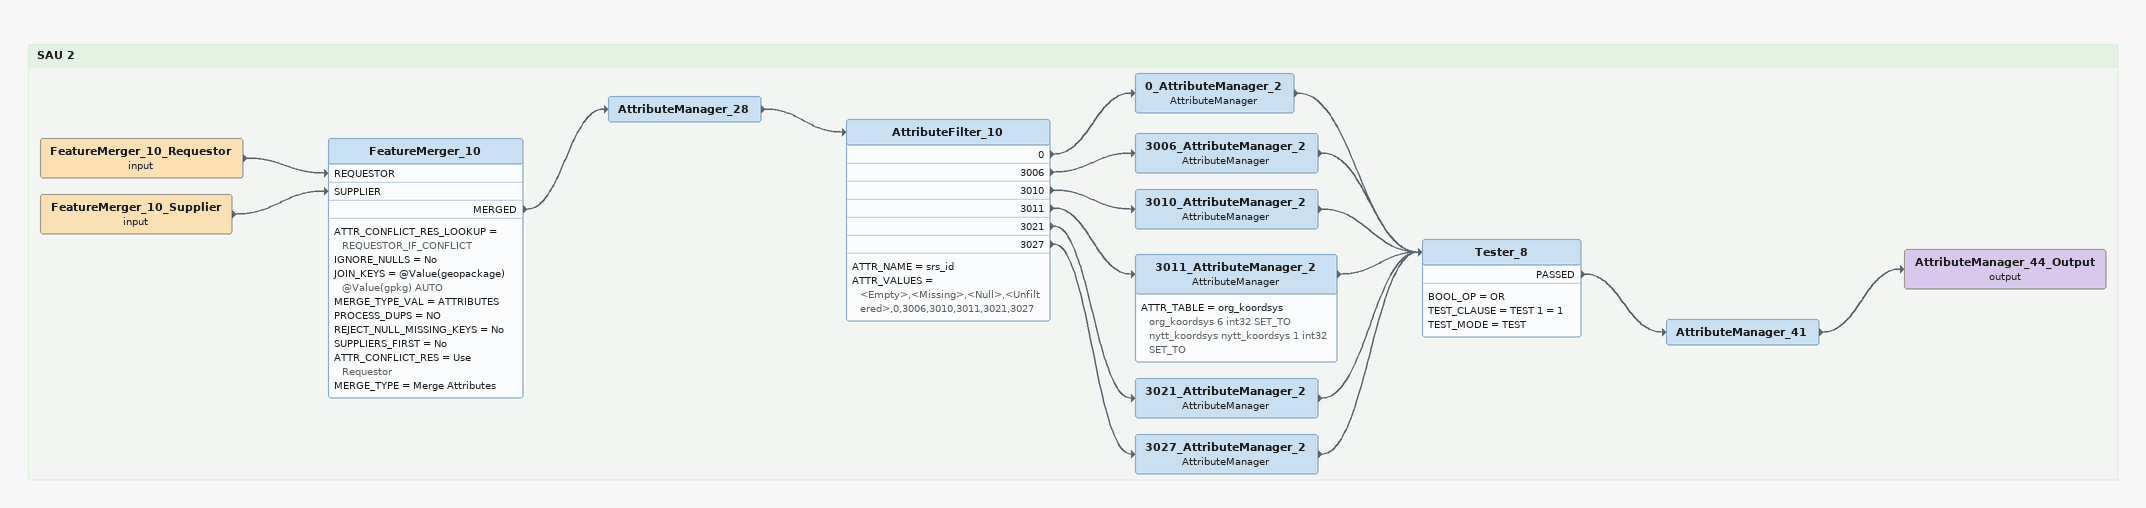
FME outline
Bookmark: SAU 2
FeatureMerger_10_Requestor (input)
    -> FeatureMerger_10 [REQUESTOR]
FeatureMerger_10_Supplier (input)
    -> FeatureMerger_10 [SUPPLIER]
FeatureMerger_10
    ATTR_CONFLICT_RES_LOOKUP = REQUESTOR_IF_CONFLICT
    IGNORE_NULLS = No
    JOIN_KEYS = @Value(geopackage) @Value(gpkg) AUTO
    MERGE_TYPE_VAL = ATTRIBUTES
    PROCESS_DUPS = NO
    REJECT_NULL_MISSING_KEYS = No
    SUPPLIERS_FIRST = No
    ATTR_CONFLICT_RES = Use Requestor
    MERGE_TYPE = Merge Attributes
    MERGED -> AttributeManager_28
AttributeManager_28
    -> AttributeFilter_10
AttributeFilter_10
    ATTR_NAME = srs_id
    ATTR_VALUES = <Empty>,<Missing>,<Null>,<Unfiltered>,0,3006,3010,3011,3021,3027
    0 -> 0_AttributeManager_2
    3006 -> 3006_AttributeManager_2
    3010 -> 3010_AttributeManager_2
    3011 -> 3011_AttributeManager_2
    3021 -> 3021_AttributeManager_2
    3027 -> 3027_AttributeManager_2
0_AttributeManager_2: AttributeManager
    -> Tester_8
3006_AttributeManager_2: AttributeManager
    -> Tester_8
3010_AttributeManager_2: AttributeManager
    -> Tester_8
3011_AttributeManager_2: AttributeManager
    ATTR_TABLE = org_koordsys org_koordsys 6 int32 SET_TO nytt_koordsys nytt_koordsys 1 int32 SET_TO
    -> Tester_8
3021_AttributeManager_2: AttributeManager
    -> Tester_8
3027_AttributeManager_2: AttributeManager
    -> Tester_8
Tester_8
    BOOL_OP = OR
    TEST_CLAUSE = TEST 1 = 1
    TEST_MODE = TEST
    PASSED -> AttributeManager_41
AttributeManager_41
    -> AttributeManager_44_Output (output)
AttributeManager_44_Output (output)
